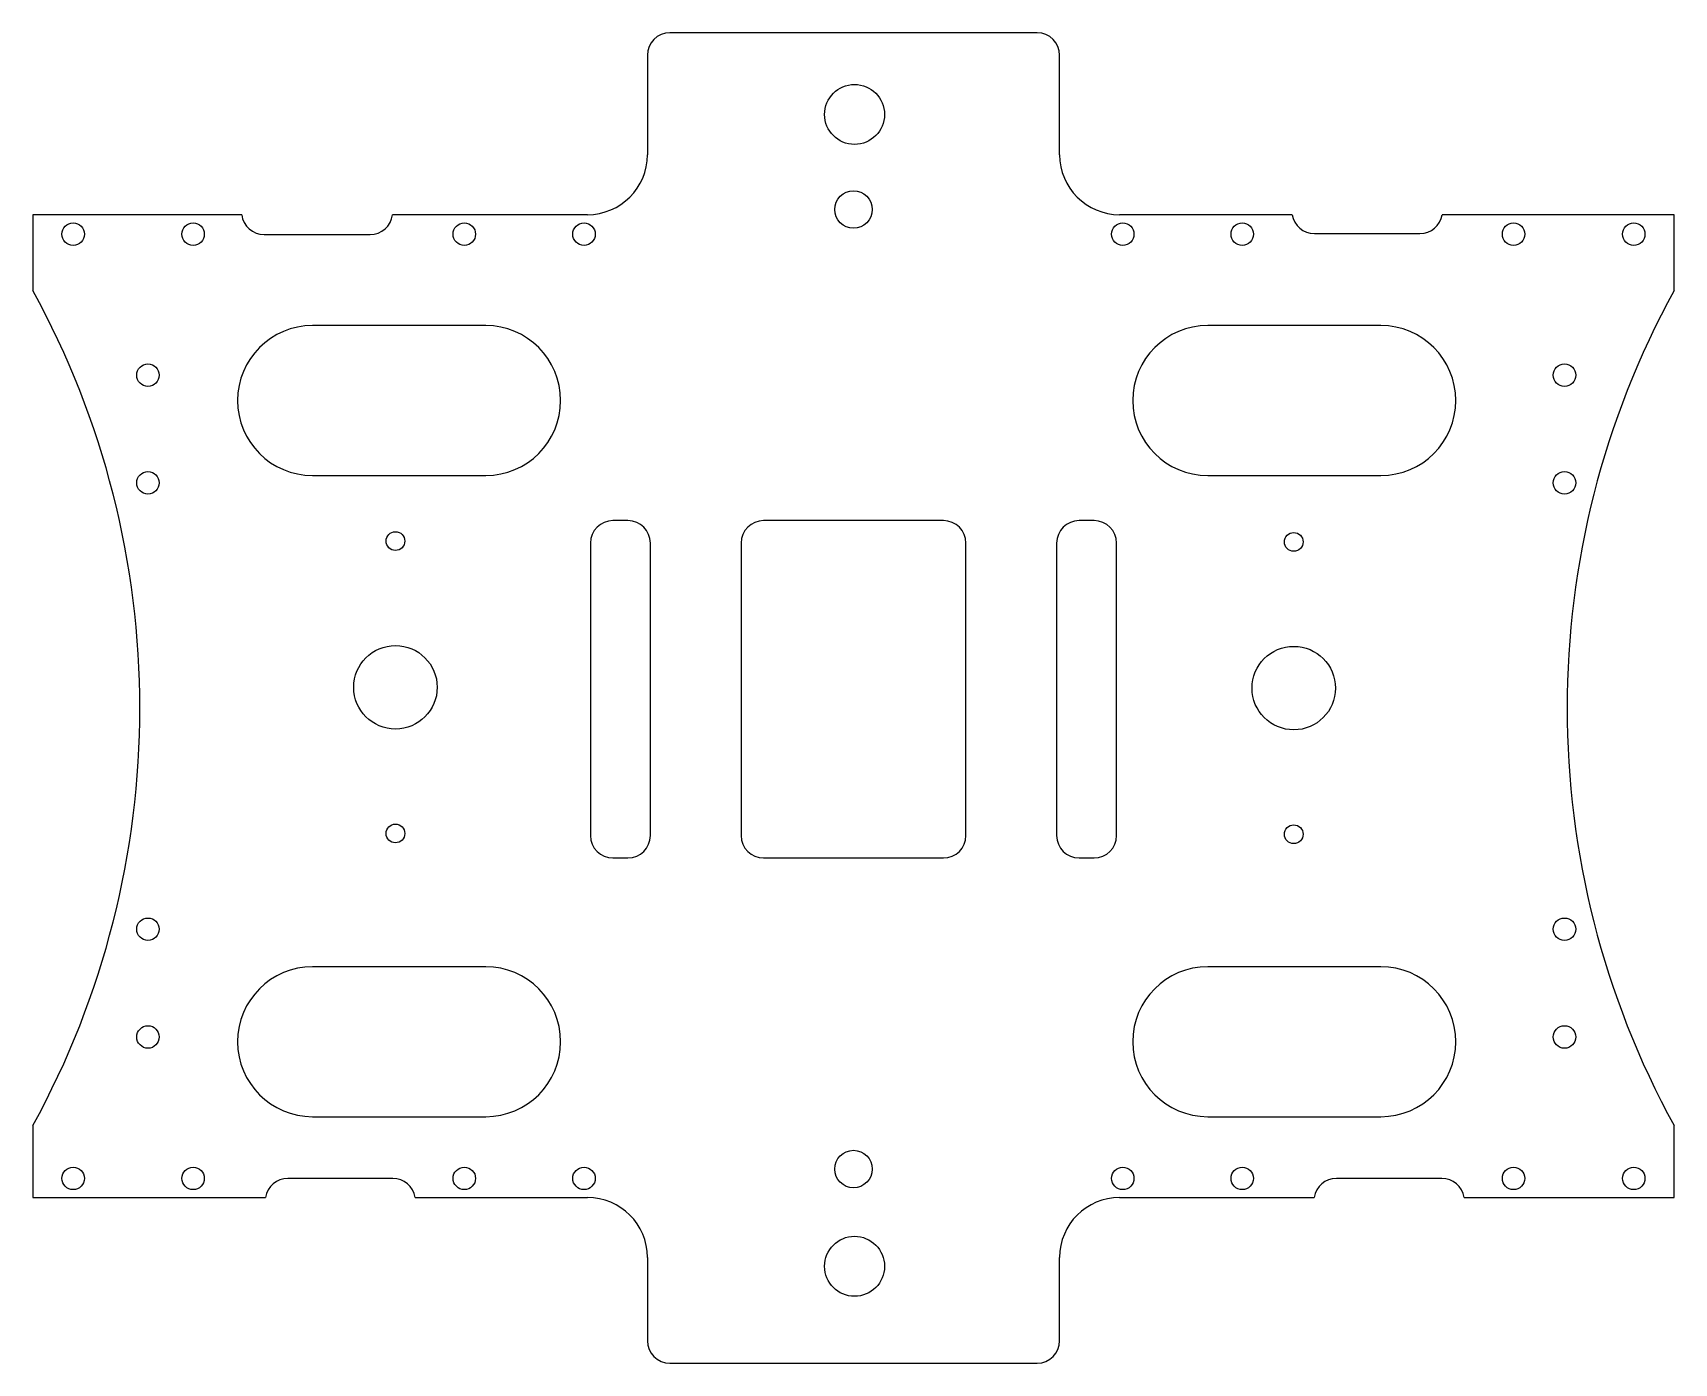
# Model space of a CAD drawing. Header units: millimetres. Extents: x -183 to 36, y -66 to 112.
import ezdxf

# ---------------------------------------------------------------- set-up
doc = ezdxf.new("R2010")
doc.units = ezdxf.units.MM

msp = doc.modelspace()

# ---------------------------------------------------------------- linework, layer by layer
at = {"color": 7, "linetype": 'Continuous', "lineweight": 25}
for p, q in [((-48.66, 111.55), (-97.66, 111.55)), ((-100.66, 108.55), (-100.66, 95.29)), ((-45.66, 95.29), (-45.66, 108.55)), ((-154.78, 87.29), (-182.66, 87.29)), ((-182.66, 87.29), (-182.66, 77.17)), ((-108.66, 87.29), (-134.68, 87.29)), ((-14.64, 87.29), (-37.66, 87.29)), ((36.34, 87.29), (5.38, 87.29)), ((36.34, 77.17), (36.34, 87.29)), ((-151.8, 84.63), (-137.66, 84.63)), ((-11.67, 84.76), (2.42, 84.76)), ((-122.24, 72.5), (-145.34, 72.5)), ((-2.8, 72.5), (-25.9, 72.5)), ((-145.34, 52.5), (-122.24, 52.5)), ((-25.9, 52.5), (-2.8, 52.5)), ((-103.26, 46.48), (-105.26, 46.48)), ((-61.16, 46.48), (-85.16, 46.48)), ((-41.06, 46.48), (-43.06, 46.48)), ((-108.26, 43.48), (-108.26, 4.48)), ((-100.26, 4.48), (-100.26, 43.48)), ((-88.16, 43.48), (-88.16, 4.48)), ((-58.16, 4.48), (-58.16, 43.48)), ((-46.06, 43.48), (-46.06, 4.48)), ((-38.06, 4.48), (-38.06, 43.48)), ((-105.26, 1.48), (-103.26, 1.48)), ((-85.16, 1.48), (-61.16, 1.48)), ((-43.06, 1.48), (-41.06, 1.48)), ((-122.24, -13.03), (-145.34, -13.03)), ((-2.8, -13.03), (-25.9, -13.03)), ((-182.66, -34.22), (-182.66, -43.81)), ((-145.34, -33.03), (-122.24, -33.03)), ((-25.9, -33.03), (-2.8, -33.03)), ((36.34, -43.81), (36.34, -34.22)), ((-134.63, -41.26), (-148.64, -41.26)), ((5.34, -41.26), (-8.73, -41.26)), ((-182.66, -43.81), (-151.6, -43.81)), ((-131.66, -43.81), (-108.66, -43.81)), ((-37.66, -43.81), (-11.7, -43.81)), ((8.31, -43.81), (36.34, -43.81)), ((-100.66, -51.81), (-100.66, -62.91)), ((-45.66, -62.91), (-45.66, -51.81)), ((-97.66, -65.91), (-48.66, -65.91))]:
    msp.add_line(p, q, dxfattribs=at)
for centre, radius in [((-73.02, 100.66), 4), ((-73.16, 87.98), 2.5), ((-177.28, 84.69), 1.5), ((-161.28, 84.69), 1.5), ((-125.09, 84.69), 1.5), ((-109.12, 84.69), 1.5), ((-37.24, 84.69), 1.5), ((-21.29, 84.69), 1.5), ((14.91, 84.69), 1.5), ((30.94, 84.69), 1.5), ((-167.3, 65.88), 1.5), ((21.71, 65.88), 1.5), ((-167.3, 51.52), 1.5), ((21.71, 51.52), 1.5), ((-134.28, 43.75), 1.25), ((-14.42, 43.64), 1.25), ((-134.28, 24.25), 5.57), ((-14.42, 24.14), 5.57), ((-134.28, 4.75), 1.25), ((-14.42, 4.64), 1.25), ((-167.3, -8.03), 1.5), ((21.71, -8.03), 1.5), ((-167.3, -22.4), 1.5), ((21.71, -22.4), 1.5), ((-73.16, -40.02), 2.5), ((-177.28, -41.26), 1.5), ((-161.28, -41.26), 1.5), ((-125.09, -41.26), 1.5), ((-109.12, -41.26), 1.5), ((-37.24, -41.26), 1.5), ((-21.29, -41.26), 1.5), ((14.91, -41.26), 1.5), ((30.94, -41.26), 1.5), ((-73.02, -52.99), 4)]:
    msp.add_circle(centre, radius, dxfattribs=at)
for centre, radius, start, end in [((-97.66, 108.55), 3, 90, 180), ((-48.66, 108.55), 3, 0, 90), ((-108.66, 95.29), 8, 270, 0), ((-37.66, 95.29), 8, 180, 270), ((-151.8, 87.63), 3, 186.5928, 270), ((-137.66, 87.63), 3, 270, 353.4072), ((-11.67, 87.76), 3, 188.9721, 270), ((2.42, 87.76), 3, 270, 351.0279), ((-284.15, 21.48), 115.77, 331.2416, 28.7584), ((137.82, 21.48), 115.77, 151.2416, 208.7584), ((-145.34, 62.5), 10, 90, 270), ((-122.24, 62.5), 10, 270, 90), ((-25.9, 62.5), 10, 90, 270), ((-2.8, 62.5), 10, 270, 90), ((-105.26, 43.48), 3, 90, 180), ((-103.26, 43.48), 3, 0, 90), ((-85.16, 43.48), 3, 90, 180), ((-61.16, 43.48), 3, 0, 90), ((-43.06, 43.48), 3, 90, 180), ((-41.06, 43.48), 3, 0, 90), ((-105.26, 4.48), 3, 180, 270), ((-103.26, 4.48), 3, 270, 0), ((-85.16, 4.48), 3, 180, 270), ((-61.16, 4.48), 3, 270, 0), ((-43.06, 4.48), 3, 180, 270), ((-41.06, 4.48), 3, 270, 0), ((-145.34, -23.03), 10, 90, 270), ((-122.24, -23.03), 10, 270, 90), ((-25.9, -23.03), 10, 90, 270), ((-2.8, -23.03), 10, 270, 90), ((-148.64, -44.26), 3, 90, 171.2066), ((-134.63, -44.26), 3, 8.7934, 90), ((-8.73, -44.26), 3, 90, 171.1998), ((5.34, -44.26), 3, 8.8002, 90), ((-108.66, -51.81), 8, 0, 90), ((-37.66, -51.81), 8, 90, 180), ((-97.66, -62.91), 3, 180, 270), ((-48.66, -62.91), 3, 270, 0)]:
    msp.add_arc(centre, radius, start, end, dxfattribs=at)

doc.saveas('drawing.dxf')
